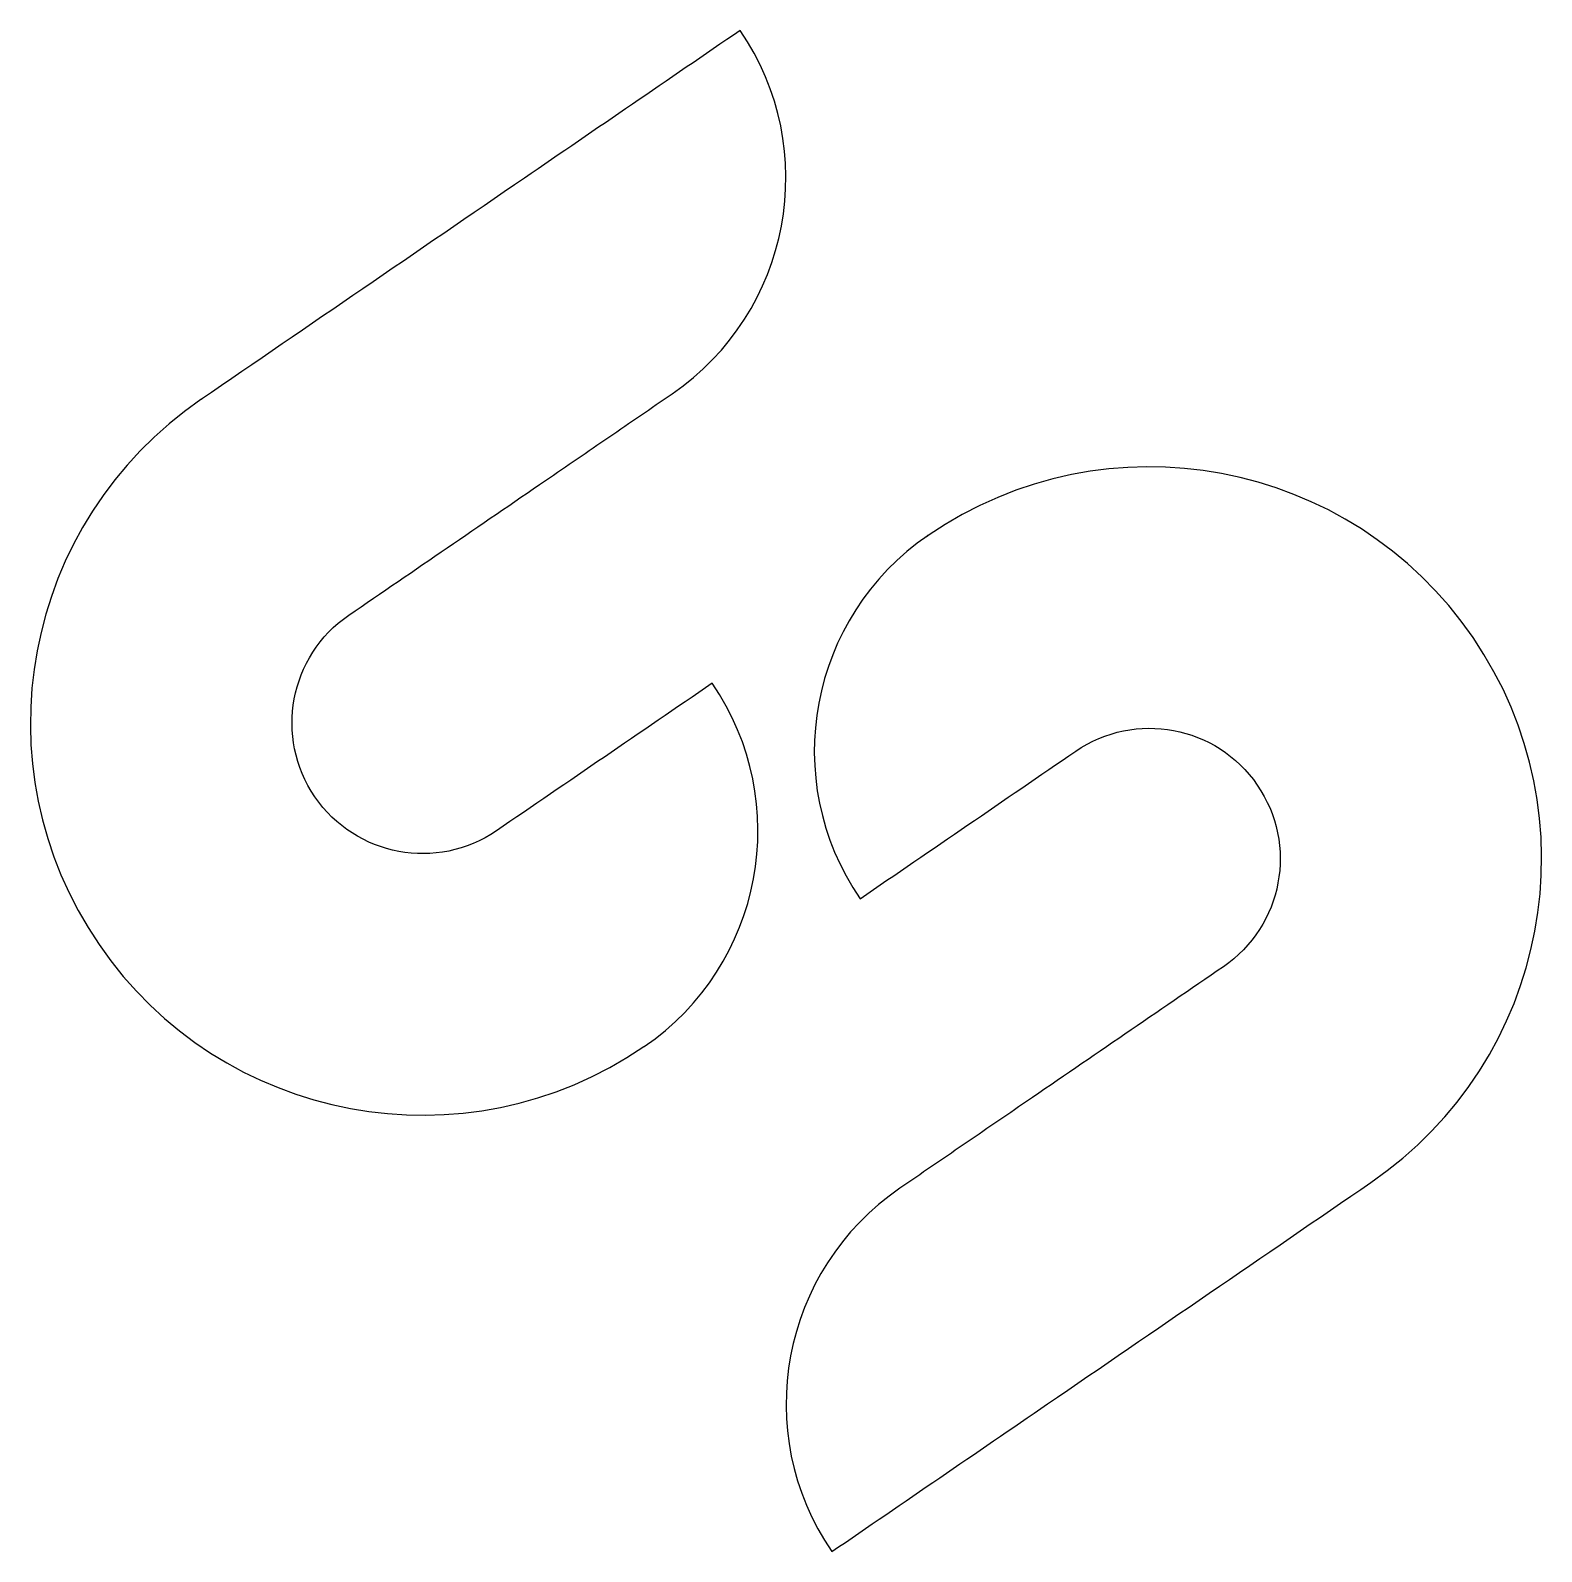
# Model space of a CAD drawing. Extents: x 17 to 190, y 69 to 243.
import ezdxf

# ---------------------------------------------------------------- set-up
doc = ezdxf.new("R2010")
doc.units = 0
doc.layers.add('Layer_1', color=7, linetype='CONTINUOUS')

msp = doc.modelspace()

# ---------------------------------------------------------------- linework, layer by layer
at = {"layer": 'Layer_1', "color": 7}
for points in [[(87.272024, 127.220646), (88.519229, 128.121715), (89.706551, 129.074517), (90.833472, 130.076442), (91.899509, 131.124878), (92.904194, 132.217217), (93.847027, 133.350849), (94.727507, 134.523163), (95.545167, 135.731549), (96.299523, 136.9734), (96.990075, 138.246103), (97.616338, 139.54705), (98.177812, 140.87363), (98.674029, 142.223234), (99.104508, 143.59325), (99.468728, 144.981071), (99.766241, 146.384085), (99.996528, 147.799682), (100.159107, 149.225253), (100.253509, 150.65819), (100.279218, 152.095879), (100.235783, 153.535714), (100.122686, 154.975083), (99.939462, 156.411375), (99.685591, 157.841977), (99.360625, 159.264304), (98.964044, 160.675711), (98.495383, 162.073591), (97.954141, 163.455368), (97.339834, 164.818399), (96.651977, 166.160076), (95.890088, 167.477806), (95.053665, 168.768982), (94.282568, 168.241699), (93.51147, 167.714417), (92.740355, 167.187135), (91.969257, 166.659853), (91.198159, 166.13257), (90.427061, 165.605288), (89.655946, 165.078006), (88.884848, 164.550724), (88.113751, 164.023424), (87.342653, 163.496142), (86.571538, 162.96886), (85.80044, 162.441577), (85.029342, 161.914295), (84.258244, 161.387013), (83.487129, 160.859731), (82.716031, 160.332448), (81.944933, 159.805166), (81.173836, 159.277884), (80.40272, 158.750601), (79.631623, 158.223319), (78.860525, 157.696037), (78.089427, 157.168755), (77.318312, 156.641472), (76.547214, 156.114182), (75.776116, 155.586898), (75.005018, 155.059615), (74.233903, 154.532331), (73.462806, 154.005047), (72.691708, 153.477765), (71.92061, 152.950481), (71.149495, 152.423199), (70.378397, 151.895915), (70.378345, 151.895915), (70.378293, 151.895915), (70.378241, 151.895915), (70.37819, 151.895915), (70.378121, 151.895915), (70.378069, 151.895915), (70.378017, 151.895915), (70.377965, 151.895915), (70.377913, 151.895915), (70.377861, 151.895915), (70.37781, 151.895915), (70.377758, 151.895915), (70.377689, 151.895915), (70.377637, 151.895915), (70.377585, 151.895915), (70.377533, 151.895915), (70.377481, 151.895915), (70.377429, 151.895915), (70.377378, 151.895915), (70.377326, 151.895915), (70.377257, 151.895915), (70.377205, 151.895915), (70.377153, 151.895915), (70.377101, 151.895915), (70.377049, 151.895915), (70.376998, 151.895915), (70.376946, 151.895915), (70.376894, 151.895915), (70.376825, 151.895915), (70.376773, 151.895915), (70.376721, 151.895915), (70.376669, 151.895915), (69.731868, 151.477781), (69.073728, 151.096871), (68.403563, 150.752945), (67.722653, 150.445765), (67.032326, 150.175089), (66.333878, 149.940677), (65.628624, 149.74229), (64.917858, 149.579688), (64.202911, 149.45263), (63.485044, 149.360876), (62.765605, 149.304188), (62.045889, 149.282323), (61.327193, 149.295039), (60.610847, 149.342104), (59.898111, 149.423274), (59.190352, 149.538309), (58.488812, 149.686969), (57.794857, 149.869011), (57.109747, 150.0842), (56.434814, 150.332294), (55.771353, 150.613053), (55.120677, 150.926237), (54.484082, 151.271604), (53.862899, 151.648917), (53.258405, 152.057933), (52.671914, 152.498415), (52.104756, 152.970124), (51.558192, 153.472815), (51.03357, 154.006252), (50.532187, 154.570193), (50.055319, 155.1644), (49.604316, 155.788631), (49.18588, 156.434198), (48.804745, 157.093024), (48.46067, 157.763827), (48.153395, 158.445274), (47.882697, 159.136067), (47.648314, 159.834929), (47.44999, 160.540529), (47.287498, 161.251572), (47.16058, 161.966761), (47.069011, 162.684766), (47.012514, 163.404326), (46.990849, 164.12411), (47.003806, 164.842824), (47.051094, 165.55917), (47.132487, 166.271819), (47.247726, 166.979493), (47.396586, 167.680877), (47.578791, 168.374677), (47.794134, 169.059579), (48.042338, 169.734287), (48.323161, 170.397489), (48.636379, 171.047888), (48.981715, 171.68419), (49.358945, 172.30508), (49.76781, 172.909245), (50.208067, 173.495408), (50.679492, 174.062238), (51.181809, 174.608456), (51.714775, 175.132732), (52.278149, 175.633787), (52.87169, 176.110309), (53.495154, 176.560985), (53.495154, 176.560985), (53.495154, 176.560985), (53.495154, 176.560985), (53.495154, 176.560985), (53.495154, 176.560985), (53.495154, 176.560985), (53.495154, 176.560985), (53.495154, 176.560985), (53.495154, 176.560985), (53.495154, 176.560985), (53.495154, 176.560985), (53.495154, 176.560985), (53.495154, 176.560985), (53.495154, 176.560985), (53.495154, 176.560985), (53.495154, 176.560985), (53.495154, 176.560985), (53.495154, 176.560985), (53.495154, 176.560985), (53.495154, 176.560985), (53.495154, 176.560985), (53.495154, 176.560985), (53.495154, 176.560985), (53.495154, 176.560985), (53.495154, 176.560985), (53.495154, 176.560985), (53.495154, 176.560985), (53.495154, 176.560985), (53.495154, 176.560985), (53.495154, 176.560985), (53.495154, 176.560985), (53.495154, 176.560985), (54.19818, 177.042206), (54.901188, 177.523427), (55.604214, 178.004649), (56.30724, 178.48587), (57.010248, 178.967108), (57.713274, 179.44833), (58.416282, 179.929551), (59.119308, 180.410772), (59.822334, 180.891994), (60.525342, 181.373215), (61.228368, 181.854436), (61.931394, 182.335675), (62.634402, 182.816896), (63.337428, 183.298117), (64.040436, 183.779339), (64.743462, 184.26056), (65.446488, 184.741781), (66.149496, 185.223002), (66.852522, 185.704224), (67.555548, 186.185462), (68.258556, 186.666684), (68.961582, 187.147905), (69.66459, 187.629126), (70.367616, 188.110348), (71.070642, 188.591569), (71.77365, 189.07279), (72.476676, 189.554011), (73.179702, 190.03525), (73.88271, 190.516471), (74.585736, 190.997693), (75.288744, 191.478914), (75.99177, 191.960135), (76.444052, 192.269932), (76.896334, 192.579747), (77.348616, 192.889544), (77.800915, 193.199341), (78.253197, 193.509138), (78.705479, 193.818952), (79.157761, 194.12875), (79.610043, 194.438547), (80.062325, 194.748344), (80.514607, 195.058158), (80.96689, 195.367955), (81.419189, 195.677752), (81.871471, 195.987549), (82.323753, 196.297364), (82.776035, 196.607161), (83.228317, 196.916958), (83.680599, 197.226755), (84.132881, 197.53657), (84.585163, 197.846367), (85.037462, 198.156164), (85.489744, 198.465961), (85.942026, 198.775775), (86.394308, 199.085572), (86.84659, 199.39537), (87.298872, 199.705167), (87.751154, 200.014981), (88.203436, 200.324778), (88.655736, 200.634575), (89.108018, 200.944372), (89.5603, 201.254187), (90.012582, 201.563984), (90.464864, 201.873781), (91.712242, 202.775011), (92.899702, 203.727933), (94.026796, 204.729975), (95.092988, 205.77851), (96.097829, 206.870929), (97.040818, 208.004623), (97.921453, 209.176983), (98.739251, 210.385418), (99.493745, 211.627285), (100.184435, 212.899991), (100.810819, 214.200945), (101.372414, 215.527522), (101.868753, 216.877094), (102.299317, 218.247088), (102.663641, 219.634878), (102.961241, 221.037854), (103.191597, 222.45339), (103.354245, 223.878913), (103.448699, 225.311796), (103.474459, 226.74943), (103.431042, 228.189207), (103.317963, 229.628517), (103.134738, 231.064734), (102.880867, 232.495285), (102.555866, 233.917542), (102.159251, 235.328898), (101.690521, 236.726725), (101.14921, 238.10845), (100.534799, 239.471447), (99.846839, 240.813089), (99.084812, 242.130803), (98.248233, 243.421944), (97.477464, 242.89435), (96.706677, 242.36674), (95.935907, 241.839146), (95.165121, 241.311536), (94.394351, 240.783943), (93.623564, 240.256332), (92.852795, 239.728739), (92.082008, 239.201128), (91.311238, 238.673535), (90.540451, 238.145925), (89.769682, 237.618331), (88.998895, 237.090721), (88.228125, 236.563128), (87.457339, 236.035517), (86.686569, 235.507924), (85.915782, 234.980313), (85.145013, 234.45272), (84.374226, 233.92511), (83.603456, 233.397516), (82.832669, 232.869906), (82.0619, 232.342313), (81.291113, 231.814702), (80.520344, 231.287109), (79.749557, 230.759498), (78.978787, 230.231905), (78.208, 229.704295), (77.437231, 229.176701), (76.666444, 228.649091), (75.895674, 228.121498), (75.124888, 227.593887), (74.354118, 227.066294), (73.583331, 226.538683), (72.428628, 225.748149), (71.273908, 224.957614), (70.119205, 224.167062), (68.964502, 223.376527), (67.809781, 222.585993), (66.655078, 221.795458), (65.500358, 221.004906), (64.345655, 220.214371), (63.190952, 219.423837), (62.036232, 218.633302), (60.881528, 217.84275), (59.726825, 217.052216), (58.572105, 216.261681), (57.417402, 215.471146), (56.262682, 214.680594), (55.107979, 213.89006), (53.953276, 213.099525), (52.798555, 212.30899), (51.643852, 211.518439), (50.489149, 210.727904), (49.334429, 209.937369), (48.179726, 209.146835), (47.025006, 208.356283), (45.870302, 207.565748), (44.715599, 206.775213), (43.560879, 205.984679), (42.406176, 205.194127), (41.251473, 204.403592), (40.096753, 203.613057), (38.94205, 202.822523), (37.787329, 202.031971), (36.632626, 201.241436), (36.630899, 201.239709), (36.629171, 201.237981), (36.627443, 201.236253), (36.625715, 201.234525), (36.623988, 201.232798), (36.62226, 201.23107), (36.620532, 201.229342), (36.618805, 201.227615), (36.617077, 201.225887), (36.615349, 201.224159), (36.613621, 201.222431), (36.611894, 201.220704), (36.610166, 201.218976), (36.608438, 201.217248), (36.60671, 201.21552), (36.604983, 201.21552), (36.603255, 201.21552), (36.601527, 201.21552), (36.5998, 201.21552), (36.598072, 201.21552), (36.596344, 201.21552), (36.594616, 201.21552), (36.592889, 201.21552), (36.591161, 201.21552), (36.589433, 201.21552), (36.587706, 201.21552), (36.585978, 201.21552), (36.58425, 201.213793), (36.582522, 201.212065), (36.580795, 201.210337), (36.579067, 201.20861), (36.577339, 201.206882), (34.707136, 199.85572), (32.92674, 198.426897), (31.236894, 196.924301), (29.638305, 195.351887), (28.131718, 193.713544), (26.717875, 192.013228), (25.397518, 190.254808), (24.171374, 188.442259), (23.040185, 186.579468), (22.004677, 184.670357), (21.065576, 182.718848), (20.223642, 180.72888), (19.4796, 178.70434), (18.834194, 176.649185), (18.288131, 174.567302), (17.84219, 172.462613), (17.497061, 170.339075), (17.253505, 168.200557), (17.112264, 166.051017), (17.074046, 163.894358), (17.139613, 161.734521), (17.309707, 159.575392), (17.585019, 157.42091), (17.966326, 155.274986), (18.454355, 153.141553), (19.049848, 151.024525), (19.753512, 148.92782), (20.566093, 146.85536), (21.488349, 144.811065), (22.521006, 142.798854), (23.664772, 140.822649), (24.920426, 138.886366), (26.271415, 137.015213), (27.7001, 135.233949), (29.202523, 133.543308), (30.774764, 131.944017), (32.412934, 130.436804), (34.113112, 129.022402), (35.871342, 127.701538), (37.683735, 126.474943), (39.546354, 125.343344), (41.455275, 124.307474), (43.406594, 123.368062), (45.396389, 122.525835), (47.420739, 121.781526), (49.475722, 121.135862), (51.557397, 120.589573), (53.661879, 120.14339), (55.785227, 119.798042), (57.92352, 119.554257), (60.072853, 119.412766), (62.229287, 119.374298), (64.3889, 119.439583), (66.547804, 119.609352), (68.702044, 119.884332), (70.847714, 120.265253), (72.980876, 120.752846), (75.097641, 121.347841), (77.194072, 122.050963), (79.266262, 122.862948), (81.310256, 123.784523), (83.322167, 124.816414), (85.298071, 125.959357), (87.234031, 127.214076), (87.234031, 127.21373), (87.234031, 127.213385), (87.234031, 127.213039), (87.234031, 127.212694), (87.234031, 127.212348), (87.234031, 127.212003), (87.234031, 127.211657), (87.234031, 127.211312), (87.234031, 127.210966), (87.234031, 127.21062), (87.234031, 127.210275), (87.234031, 127.209929), (87.234031, 127.209584), (87.234031, 127.209238), (87.234031, 127.208893), (87.234031, 127.208547), (87.234031, 127.208202), (87.234031, 127.207856), (87.234031, 127.207511), (87.234031, 127.207165), (87.234031, 127.206819), (87.234031, 127.206474), (87.234031, 127.206128), (87.234031, 127.205783), (87.234031, 127.205437), (87.234031, 127.205092), (87.234031, 127.204746), (87.234031, 127.204401), (87.234031, 127.204055), (87.234031, 127.20371), (87.234031, 127.203364), (87.234031, 127.203018)], [(119.706474, 185.669519), (119.706474, 185.669364), (119.706474, 185.669191), (119.706474, 185.669035), (119.706474, 185.66888), (119.706474, 185.668707), (119.706474, 185.668552), (119.706474, 185.668379), (119.706474, 185.668223), (119.706474, 185.668068), (119.706474, 185.667895), (119.706474, 185.66774), (119.706474, 185.667584), (119.706474, 185.667411), (119.706474, 185.667256), (119.706474, 185.667083), (119.706474, 185.666928), (119.706474, 185.666772), (119.706474, 185.666599), (119.706474, 185.666444), (119.706474, 185.666288), (119.706474, 185.666115), (119.706474, 185.66596), (119.706474, 185.665787), (119.706474, 185.665632), (119.706474, 185.665476), (119.706474, 185.665303), (119.706474, 185.665148), (119.706474, 185.664992), (119.706474, 185.664992), (119.706474, 185.664837), (119.706474, 185.664664), (119.706474, 185.664509), (119.706474, 185.664509), (119.706474, 185.664509), (119.706474, 185.664509), (119.706474, 185.664509), (119.706474, 185.664509), (119.706474, 185.664509), (119.706474, 185.664509), (119.706474, 185.664509), (119.706474, 185.664509), (119.706474, 185.664509), (119.706474, 185.664509), (119.706474, 185.664509), (119.706474, 185.664509), (119.706474, 185.664509), (119.706474, 185.664509), (119.706474, 185.664509), (119.706474, 185.664509), (119.706474, 185.664509), (119.706474, 185.664509), (119.706474, 185.664509), (119.706474, 185.664509), (119.706474, 185.664509), (119.706474, 185.664509), (119.706474, 185.664509), (119.706474, 185.664509), (119.706474, 185.664509), (119.706474, 185.664509), (119.706474, 185.664509), (119.706474, 185.664509), (119.706474, 185.664509), (119.706474, 185.664509), (119.706474, 185.664509), (119.701636, 185.660881), (119.696798, 185.657252), (119.691961, 185.653624), (119.687123, 185.649996), (119.682286, 185.646195), (119.677448, 185.642394), (119.67261, 185.638593), (119.667773, 185.634792), (119.662935, 185.630991), (119.658097, 185.62719), (119.65326, 185.623389), (119.648422, 185.619415), (119.643585, 185.615442), (119.638747, 185.611468), (119.633909, 185.607494), (119.629072, 185.60352), (119.624234, 185.599547), (119.619397, 185.595573), (119.614559, 185.591599), (119.609721, 185.587625), (119.604884, 185.583652), (119.600046, 185.579678), (119.595209, 185.575704), (119.590371, 185.57173), (119.585533, 185.567757), (119.580696, 185.563956), (119.575858, 185.560155), (119.57102, 185.556354), (119.566183, 185.552553), (119.561345, 185.548752), (119.556508, 185.544951), (119.55167, 185.54115), (119.557372, 185.545123), (119.563073, 185.54927), (119.568774, 185.553244), (119.574476, 185.55739), (119.580177, 185.561364), (119.585879, 185.565338), (119.59158, 185.569484), (119.597282, 185.573458), (119.602983, 185.577432), (119.608685, 185.581578), (119.614386, 185.585552), (119.620088, 185.589699), (119.625789, 185.593672), (119.631491, 185.597646), (119.637192, 185.601793), (119.642894, 185.605766), (119.648595, 185.60974), (119.654297, 185.613887), (119.659998, 185.61786), (119.665699, 185.622007), (119.671401, 185.625981), (119.677102, 185.629954), (119.682804, 185.634101), (119.688505, 185.638075), (119.694207, 185.642048), (119.699908, 185.646195), (119.70561, 185.650169), (119.711311, 185.654315), (119.717013, 185.658289), (119.722714, 185.662263), (119.728416, 185.666409), (119.734117, 185.670383), (118.486739, 184.769153), (117.299279, 183.816213), (116.172202, 182.814154), (115.105992, 181.765585), (114.101169, 180.673131), (113.158198, 179.539386), (112.277563, 178.366973), (111.459782, 177.158504), (110.705305, 175.916586), (110.014667, 174.64381), (109.3883, 173.342804), (108.82674, 172.016193), (108.33047, 170.666552), (107.899957, 169.296506), (107.535685, 167.908664), (107.238189, 166.505654), (107.007902, 165.090048), (106.845341, 163.664508), (106.751007, 162.23159), (106.725368, 160.793939), (106.768907, 159.354145), (106.882141, 157.914835), (107.065521, 156.4786), (107.319565, 155.048074), (107.644756, 153.625848), (108.041595, 152.214537), (108.510533, 150.816751), (109.052086, 149.4351), (109.666756, 148.072195), (110.354993, 146.730644), (111.117314, 145.413059), (111.954203, 144.122048), (112.724921, 144.649655), (113.495656, 145.177262), (114.266373, 145.704869), (115.037108, 146.232476), (115.807826, 146.760085), (116.578544, 147.287692), (117.349279, 147.815299), (118.119997, 148.342906), (118.890714, 148.870513), (119.661449, 149.39812), (120.432167, 149.925727), (121.202902, 150.453336), (121.97362, 150.980943), (122.744337, 151.50855), (123.515072, 152.036157), (124.28579, 152.563764), (125.056508, 153.091371), (125.827243, 153.618978), (126.597961, 154.146585), (127.368696, 154.674194), (128.139413, 155.201801), (128.910131, 155.729408), (129.680866, 156.257015), (130.451584, 156.784631), (131.222301, 157.312224), (131.993036, 157.839835), (132.763754, 158.367445), (133.534489, 158.895056), (134.305207, 159.422667), (135.075925, 159.95026), (135.84666, 160.47787), (136.617377, 161.005481), (136.617377, 161.005481), (136.617377, 161.005481), (136.617377, 161.005481), (136.617377, 161.005481), (136.617377, 161.005481), (136.617377, 161.005481), (136.617377, 161.005481), (136.617377, 161.005481), (136.617377, 161.005481), (136.617377, 161.005481), (136.617377, 161.005481), (136.617377, 161.005481), (136.617377, 161.005481), (136.617377, 161.005481), (136.617377, 161.005481), (136.617377, 161.005481), (136.617377, 161.005481), (136.617377, 161.005481), (136.617377, 161.005481), (136.617377, 161.005481), (136.617377, 161.005481), (136.617377, 161.005481), (136.617377, 161.005481), (136.617377, 161.005481), (136.617377, 161.005481), (136.617377, 161.005481), (136.617377, 161.005481), (136.617377, 161.005481), (136.617377, 161.005481), (136.617377, 161.005481), (136.617377, 161.005481), (136.617377, 161.005481), (137.263129, 161.424107), (137.922167, 161.805466), (138.593213, 162.149818), (139.274936, 162.457403), (139.966023, 162.728448), (140.665196, 162.96321), (141.371107, 163.161932), (142.082478, 163.324839), (142.797978, 163.452189), (143.516328, 163.544207), (144.236182, 163.601152), (144.95626, 163.62325), (145.67525, 163.61081), (146.391838, 163.563972), (147.104712, 163.483011), (147.812558, 163.368187), (148.514081, 163.219724), (149.207984, 163.037882), (149.892921, 162.822885), (150.567629, 162.574992), (151.230762, 162.294428), (151.881023, 161.981451), (152.5171, 161.636288), (153.137713, 161.259179), (153.741516, 160.850384), (154.327213, 160.410144), (154.893507, 159.938667), (155.439085, 159.436246), (155.962619, 158.903073), (156.462827, 158.339422), (156.938399, 157.745519), (157.388003, 157.121623), (157.807372, 156.476061), (158.189388, 155.817213), (158.534292, 155.146385), (158.842327, 154.464879), (159.113752, 153.774003), (159.34879, 153.07506), (159.54772, 152.369355), (159.710765, 151.658193), (159.838166, 150.942878), (159.930202, 150.224716), (159.987113, 149.505011), (160.009124, 148.785067), (159.996512, 148.066191), (159.949483, 147.349686), (159.868332, 146.636859), (159.753266, 145.929013), (159.604562, 145.227452), (159.422443, 144.533481), (159.207169, 143.848408), (158.959, 143.173534), (158.678159, 142.510166), (158.364907, 141.859608), (158.019484, 141.223165), (157.64215, 140.602142), (157.233148, 139.997843), (156.792718, 139.411573), (156.32112, 138.844638), (155.818579, 138.298341), (155.28537, 137.773989), (154.72172, 137.272885), (154.127886, 136.796333), (153.50411, 136.345641), (153.50411, 136.345641), (153.50411, 136.345641), (153.50411, 136.345641), (153.50411, 136.345641), (153.50411, 136.345641), (153.50411, 136.345641), (153.50411, 136.345641), (153.50411, 136.345641), (153.50411, 136.345641), (153.50411, 136.345641), (153.50411, 136.345641), (153.50411, 136.345641), (153.50411, 136.345641), (153.50411, 136.345641), (153.50411, 136.345641), (153.50411, 136.345641), (153.50411, 136.345641), (153.50411, 136.345641), (153.50411, 136.345641), (153.50411, 136.345641), (153.50411, 136.345641), (153.50411, 136.345641), (153.50411, 136.345641), (153.50411, 136.345641), (153.50411, 136.345641), (153.50411, 136.345641), (153.50411, 136.345641), (153.50411, 136.345641), (153.50411, 136.345641), (153.50411, 136.345641), (153.50411, 136.345641), (153.50411, 136.345641), (152.800601, 135.863981), (152.097091, 135.382319), (151.393599, 134.900659), (150.69009, 134.418997), (149.98658, 133.937337), (149.283071, 133.455677), (148.579578, 132.974015), (147.876069, 132.492355), (147.17256, 132.010694), (146.469067, 131.529033), (145.765558, 131.047372), (145.062048, 130.565711), (144.358539, 130.08405), (143.655047, 129.60239), (142.951537, 129.120728), (142.248028, 128.639068), (141.544518, 128.157408), (140.841026, 127.675746), (140.137516, 127.194086), (139.434007, 126.712424), (138.730497, 126.230764), (138.027005, 125.749104), (137.323496, 125.267442), (136.619986, 124.785782), (135.916477, 124.304122), (135.212985, 123.82246), (134.509475, 123.3408), (133.805966, 122.859138), (133.102456, 122.377478), (132.398964, 121.895818), (131.695454, 121.414156), (130.991945, 120.932496), (130.539559, 120.622764), (130.087156, 120.313033), (129.634771, 120.003301), (129.182385, 119.69357), (128.729982, 119.38384), (128.277596, 119.074109), (127.825193, 118.764377), (127.372808, 118.454646), (126.920422, 118.144914), (126.468019, 117.835183), (126.015633, 117.525451), (125.563248, 117.215722), (125.110845, 116.90599), (124.658459, 116.596259), (124.206056, 116.286527), (123.75367, 115.976796), (123.301285, 115.667064), (122.848882, 115.357333), (122.396496, 115.047601), (121.94411, 114.737872), (121.491707, 114.42814), (121.039322, 114.118409), (120.586919, 113.808677), (120.134533, 113.498946), (119.682147, 113.189214), (119.229744, 112.879483), (118.777359, 112.569752), (118.324973, 112.26002), (117.87257, 111.95029), (117.420184, 111.640559), (116.967781, 111.330827), (116.515396, 111.021096), (115.267707, 110.119713), (114.079918, 109.166617), (112.952547, 108.164418), (111.886062, 107.115728), (110.880962, 106.023152), (109.937714, 104.889302), (109.056854, 103.716788), (108.238814, 102.50822), (107.48413, 101.266205), (106.79325, 99.993354), (106.16671, 98.692277), (105.60496, 97.365583), (105.1085, 96.015881), (104.677832, 94.645783), (104.313422, 93.257895), (104.015788, 91.854829), (103.785397, 90.439194), (103.622749, 89.013599), (103.528312, 87.580655), (103.502604, 86.142969), (103.546108, 84.703153), (103.659291, 83.263815), (103.842671, 81.827565), (104.096714, 80.397014), (104.42194, 78.974769), (104.818797, 77.563441), (105.287803, 76.16564), (105.829425, 74.783973), (106.444182, 73.421054), (107.132539, 72.079488), (107.894981, 70.761887), (108.732026, 69.47086), (109.502917, 69.998348), (110.273807, 70.525838), (111.04468, 71.053326), (111.815571, 71.580815), (112.586461, 72.108303), (113.357352, 72.635791), (114.128225, 73.16328), (114.899116, 73.690768), (115.670006, 74.218256), (116.440897, 74.745746), (117.21177, 75.273234), (117.98266, 75.800721), (118.753551, 76.328211), (119.524441, 76.855699), (120.295314, 77.383188), (121.066205, 77.910676), (121.837095, 78.438164), (122.607986, 78.965654), (123.378859, 79.493142), (124.14975, 80.020631), (124.92064, 80.548119), (125.691531, 81.075607), (126.462404, 81.603096), (127.233294, 82.130584), (128.004185, 82.658072), (128.775075, 83.185562), (129.545949, 83.71305), (130.316839, 84.240537), (131.08773, 84.768027), (131.85862, 85.295515), (132.629493, 85.823004), (133.400384, 86.350492), (134.556227, 87.142117), (135.71207, 87.93374), (136.867914, 88.725365), (138.023757, 89.516988), (139.1796, 90.308613), (140.335444, 91.100238), (141.491287, 91.891861), (142.64713, 92.683486), (143.802974, 93.475111), (144.958817, 94.266734), (146.11466, 95.058359), (147.270504, 95.849982), (148.426347, 96.641607), (149.582191, 97.433231), (150.738034, 98.224855), (151.893877, 99.016479), (153.049721, 99.808104), (154.205564, 100.599727), (155.361407, 101.391352), (156.517251, 102.182975), (157.673094, 102.9746), (158.828937, 103.766225), (159.984781, 104.557848), (161.140624, 105.349473), (162.296467, 106.141098), (163.452311, 106.932721), (164.608154, 107.724346), (165.763997, 108.51597), (166.919841, 109.307594), (168.075684, 110.099218), (169.231527, 110.890842), (170.387371, 111.682466), (170.387371, 111.682575), (170.387371, 111.682682), (170.387371, 111.682791), (170.387371, 111.682898), (170.387371, 111.683007), (170.387371, 111.683114), (170.387371, 111.683221), (170.387371, 111.68333), (170.387371, 111.683437), (170.387371, 111.683546), (170.387371, 111.683653), (170.387371, 111.683762), (170.387371, 111.683869), (170.387371, 111.683978), (170.387371, 111.684087), (170.387371, 111.684194), (170.387371, 111.684303), (170.387371, 111.68441), (170.387371, 111.684517), (170.387371, 111.684626), (170.387371, 111.684733), (170.387371, 111.684842), (170.387371, 111.684949), (170.387371, 111.685058), (170.387371, 111.685165), (170.387371, 111.685274), (170.387371, 111.685381), (170.387371, 111.68549), (170.387371, 111.685597), (170.387371, 111.685706), (170.387371, 111.685813), (170.387371, 111.685922), (172.258213, 113.037187), (174.039214, 114.466057), (175.729682, 115.968613), (177.328841, 117.540944), (178.835998, 119.179133), (180.250377, 120.879268), (181.571287, 122.637434), (182.797949, 124.449713), (183.929656, 126.312195), (184.965665, 128.220964), (185.905233, 130.172104), (186.747651, 132.161702), (187.492159, 134.185843), (188.138049, 136.240613), (188.684544, 138.322098), (189.130951, 140.426381), (189.476512, 142.54955), (189.720501, 144.687689), (189.862191, 146.836885), (189.90084, 148.993221), (189.835688, 151.152785), (189.666043, 153.311662), (189.391163, 155.465937), (189.010288, 157.61169), (188.522691, 159.745024), (187.927648, 161.861997), (187.224432, 163.958721), (186.412283, 166.031274), (185.490494, 168.075735), (184.458303, 170.088181), (183.315003, 172.064725), (182.059833, 174.001427), (180.70805, 175.872702), (179.278639, 177.654065), (177.775542, 179.34481), (176.202628, 180.944176), (174.56387, 182.451454), (172.863139, 183.865902), (171.104391, 185.186812), (169.291514, 186.41344), (167.428446, 187.545043), (165.519093, 188.580914), (163.567394, 189.520326), (161.577236, 190.362537), (159.552575, 191.106803), (157.497299, 191.752434), (155.415329, 192.298669), (153.310606, 192.744801), (151.187033, 193.090068), (149.048516, 193.33378), (146.898993, 193.475176), (144.742369, 193.513549), (142.582583, 193.448172), (140.423523, 193.278286), (138.269128, 193.003198), (136.123319, 192.62215), (133.990002, 192.134433), (131.873098, 191.539303), (129.776547, 190.836035), (127.704218, 190.023904), (125.660086, 189.102184), (123.64802, 188.070149), (121.671977, 186.927039), (119.735862, 185.672163)]]:
    msp.add_lwpolyline(points, dxfattribs=at)

doc.saveas('drawing.dxf')
